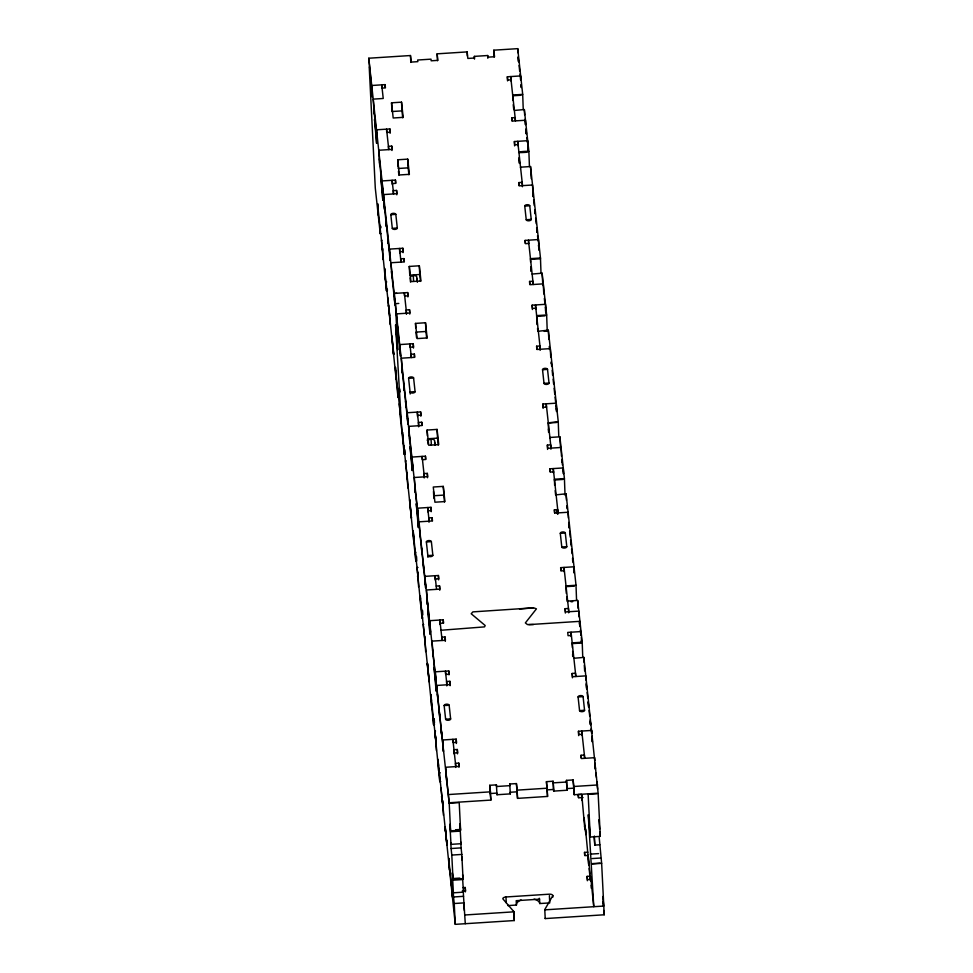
<?xml version="1.0" encoding="UTF-8"?>
<svg xmlns="http://www.w3.org/2000/svg" width="973" height="973" viewBox="0 0 973 973"><rect width="100%" height="100%" fill="white"/><g stroke="black" fill="none" stroke-linecap="round" stroke-linejoin="round"><path stroke-width="1.46" d="M440.988 788.081L455.279 924.35L514.267 920.555L513.829 911.835A3.345 1.642 -2.9 0 0 513.647 911.385L502.822 898.821A3.345 1.642 -2.9 0 1 505.972 896.972L549.319 894.187A3.345 1.642 -2.9 0 1 552.834 895.61L544.88 909.378A3.345 1.642 -2.9 0 0 544.783 909.852L545.221 918.573L604.221 914.778L601.642 863.355L599.222 837.741M410.472 276.247L413.294 275.566A3.345 1.642 -2.9 0 1 416.797 276.989L417.381 282.304M427.111 440.137L431.063 439.188A3.345 1.642 -2.9 0 1 434.578 440.611L435.04 444.868M519.533 608.989L533.812 607.857L536.439 608.855L525.359 622.915L527.439 624.557L533.411 624.581M372.16 93.724L368.779 58.222L410.46 55.534L411.178 62.09L417.843 61.652L417.66 60.022L431.003 59.158L431.185 60.8L437.85 60.375L437.145 53.831L467.149 51.897L467.855 58.441L474.532 58.015L474.35 56.373L487.692 55.522L487.862 57.164L494.539 56.726L493.822 50.182L517.721 48.65L522.696 94.381L523.231 109.231M382.109 88.117L385.442 87.898L385.089 84.627L371.747 85.49L372.331 97.118L371.978 93.846M507.553 80.893L507.347 76.782L520.689 75.918L520.835 78.825M511.032 79.835L507.699 80.054L507.347 76.782M391.535 102.81L401.533 102.165L403.187 117.356L393.189 118.001L391.535 102.81L391.973 111.53L401.971 110.886L402.725 117.794M522.696 94.381L512.686 95.026L512.893 100.487M512.722 95.792L521.054 95.257M529.434 166.565L528.874 151.35L524.338 109.572L514.352 110.436M511.956 120.725L511.81 117.818L515.143 117.611L515.289 120.506M386.913 132.437L390.258 132.219L389.893 128.947L376.563 129.798L377.147 141.426L376.636 135.247M379.579 162.248L379.725 165.155L378.777 150.256L392.119 149.404L391.766 146.12L388.434 146.339L388.58 149.246M514.608 145.901L514.389 141.547L527.719 140.684L528.23 150.864M518.074 144.6L514.741 144.819L514.389 141.547M397.726 159.779L407.723 159.134L409.378 174.325L399.38 174.97L397.726 159.779L398.091 167.04M528.874 151.35C520.531 151.034 511.555 153.454 527.244 152.226M398.164 168.499L408.161 167.855L408.915 174.763M541 272.854L540.465 258.003L530.528 166.541L520.531 167.186L520.567 167.855M392.472 183.569L395.804 183.35L395.452 180.078L382.109 180.929L382.693 192.557L382.194 186.378M384.384 206.568L384.53 209.475L383.593 194.576L396.935 193.712L396.583 190.44L393.238 190.659L393.384 193.566M518.986 185.49L518.84 182.583L522.173 182.377L522.392 186.731M390.818 214.705L395.816 214.376L397.3 228.01A2.505 1.228 -2.9 0 1 394.941 229.409A2.505 1.228 -2.9 0 1 392.301 228.339L390.818 214.705A2.505 1.228 -2.9 0 1 393.189 213.318A2.505 1.228 -2.9 0 1 395.816 214.376M524.751 206.094L529.75 205.777L531.234 219.412A2.505 1.228 -2.9 0 1 528.874 220.798A2.505 1.228 -2.9 0 1 526.235 219.728L524.751 206.094A2.505 1.228 -2.9 0 1 527.123 204.707A2.505 1.228 -2.9 0 1 529.75 205.777M392.301 228.339L397.3 228.01M526.235 219.728L531.234 219.412M399.879 251.739L403.211 251.533L402.858 248.249L389.516 249.112L390.1 260.74L389.601 254.561M525.262 243.311L525.128 240.404L538.458 239.54L538.969 249.72M528.813 243.457L525.481 243.676L525.128 240.404M391.791 274.739L391.937 277.646L391 262.746L404.342 261.895L403.99 258.611L400.645 258.83L400.791 261.737M409.305 266.432L419.314 265.787L420.968 280.978L410.959 281.623L409.305 266.432L409.669 273.693M540.465 258.003L530.467 258.648L530.589 262.09M532.158 259.305L540.501 258.769M409.742 275.152L419.752 274.508L420.506 281.416M547.191 329.823L546.656 314.972L542.119 273.194L532.122 274.058M529.726 284.347L529.58 281.44L532.912 281.233L533.058 284.14M394.418 298.869L394.916 305.048L394.333 293.42L407.675 292.569L408.028 295.841L404.695 296.06M394.333 293.42L396.838 293.262M398.784 303.442L395.452 303.649L397.714 349.879L395.597 324.873L395.597 325.493L401.946 433.484M397.349 325.87L397.495 328.777L396.558 313.878L409.901 313.026L409.536 309.755L406.203 309.961L406.422 314.328M532.377 309.523L532.158 305.169L545.5 304.306L545.938 313.026L545.294 307.188M535.843 308.222L532.511 308.441L532.158 305.169M415.495 323.401L425.505 322.756L427.147 337.947L417.149 338.592L415.495 323.401L415.714 327.755M546.656 314.972L536.646 315.617L536.974 324.593M536.682 316.383L545.026 315.848M426.685 338.385L425.943 331.477L415.933 332.121L416.541 337.643M558.782 436.476L558.247 421.625L548.31 330.163L538.324 331.246M544.187 331.331L546.96 331.148M410.253 347.191L413.586 346.972L413.233 343.7L399.891 344.564L400.475 356.179L399.976 350M402.165 370.19L402.311 373.097L401.375 358.198L414.705 357.334L414.352 354.063L411.02 354.281L411.165 357.188M536.768 349.112L536.622 346.206L539.954 345.999L540.173 350.353M408.599 378.327L413.598 377.998L415.082 391.645A2.505 1.228 -2.9 0 1 412.71 393.031A2.505 1.228 -2.9 0 1 410.071 391.961L408.599 378.327A2.505 1.228 -2.9 0 1 410.959 376.94A2.505 1.228 -2.9 0 1 413.598 377.998M542.533 369.716L547.531 369.399L549.015 383.034A2.505 1.228 -2.9 0 1 546.644 384.42A2.505 1.228 -2.9 0 1 544.004 383.362L542.533 369.716A2.505 1.228 -2.9 0 1 544.892 368.329A2.505 1.228 -2.9 0 1 547.531 369.399M415.082 391.645L410.071 391.961L410.18 394.004M544.004 383.362L549.015 383.034M417.66 415.362L420.993 415.155L420.628 411.883L407.298 412.734L407.882 424.362L407.383 418.183M543.116 408.38L542.898 404.026L556.24 403.163L556.605 410.436L556.009 405.838M546.583 407.079L543.25 407.298L542.898 404.026M409.572 438.361L409.718 441.268L408.782 426.369L422.112 425.517L421.759 422.246L418.426 422.452L418.645 426.819M427.086 430.054L437.084 429.409L438.738 444.6L428.74 445.245L427.086 430.054L427.378 435.868M558.247 421.625L548.261 422.866M556.605 422.501L548.273 423.036L548.602 432.426M427.524 438.774L437.522 438.13L438.276 445.038M564.972 493.445L564.425 478.594L559.889 436.816L549.891 437.461L549.94 438.361M547.58 449.429L547.361 445.062L550.694 444.856L550.913 449.21M422.464 459.682L425.809 459.463L425.444 456.191L412.114 457.055L412.698 468.67L412.187 462.491M415.13 489.492L415.264 492.399L414.328 477.5L427.67 476.648L427.317 473.377L423.985 473.583L424.204 477.95M550.073 471.698L549.927 468.791L563.27 467.94L563.562 473.754M553.625 471.844L550.292 472.063L549.927 468.791M443.274 486.378L433.277 487.023L434.919 502.214L444.929 501.569L443.274 486.378L444.466 502.007M564.425 478.594L554.428 479.239L554.646 485.369M554.464 480.005L562.795 479.47M433.496 491.389L433.715 495.744L443.712 495.099M576.551 600.098L576.016 585.247L566.079 493.785L556.094 494.868M564.462 494.795L566.128 494.685L566.079 493.785M428.023 510.813L431.355 510.594L431.003 507.322L417.66 508.186L418.244 519.813L417.745 513.635M419.935 533.812L420.081 536.719L419.144 521.82L432.486 520.956L432.134 517.685L428.789 517.904L429.008 522.258M554.537 512.735L554.391 509.828L557.724 509.621L557.943 513.975M426.369 541.949L431.367 541.633L432.851 555.267A2.505 1.228 -2.9 0 1 430.48 556.653A2.505 1.228 -2.9 0 1 427.852 555.583L426.369 541.949A2.505 1.228 -2.9 0 1 428.74 540.562A2.505 1.228 -2.9 0 1 431.367 541.633M560.302 533.35L565.301 533.022L566.785 546.656A2.505 1.228 -2.9 0 1 564.425 548.042A2.505 1.228 -2.9 0 1 561.786 546.984L560.302 533.35A2.505 1.228 -2.9 0 1 562.674 531.951A2.505 1.228 -2.9 0 1 565.301 533.022M432.851 555.267L427.852 555.583L427.938 557.322M561.786 546.984L566.785 546.656M435.43 578.984L438.762 578.777L438.409 575.505L425.067 576.357L425.651 587.984L425.152 581.805M560.813 570.555L560.667 567.648L574.009 566.785L574.301 572.598M564.364 570.701L561.032 570.92L560.667 567.648M436.196 586.074L439.541 585.868L439.893 589.139L426.551 589.991L427.488 604.89L427.342 601.983M576.016 585.247L566.018 585.892L566.286 593.36M566.043 586.658L574.386 586.123M582.742 657.067L582.207 642.216L577.67 600.438L567.66 601.083L567.697 601.752M571.042 601.764L572.708 601.667M533.095 607.87L472.89 611.883L471.2 613.756L485.162 625.505L484.554 626.88L441 630.261M565.349 613.051L565.131 608.684L568.463 608.478L568.682 612.832M440.319 624.751L440.246 623.304L443.579 623.085L443.226 619.813L429.884 620.677L430.467 632.304L429.969 626.125M528.85 624.617L579.932 621.333L580.078 624.24M432.9 653.114L433.046 656.021L432.109 641.122L445.439 640.27L445.087 636.999L441.754 637.206L441.9 640.112M571.394 635.478L568.062 635.685L567.709 632.414L581.051 631.562L581.246 635.478M582.207 642.216L572.197 642.861L572.379 647.653M572.233 643.627L580.577 643.092M509.743 784.019L509.925 785.649L496.583 786.512L496.412 784.87L489.735 785.296L490.149 793.53L496.826 793.104L496.996 794.746L510.339 793.883L509.743 784.019L516.42 783.581L517.539 798.371L547.556 796.437L546.425 781.66L553.102 781.234L553.686 791.098L567.028 790.246L566.432 780.37L573.097 779.945L574.228 794.722L598.127 793.19L583.861 657.407L573.863 658.271M445.804 674.435L449.137 674.216L448.772 670.944L435.442 671.808L436.026 683.435L435.527 677.257M437.716 697.434L437.862 700.341L436.926 685.442L450.256 684.578L449.903 681.307L446.571 681.526L446.789 685.88M572.392 677.816L572.173 673.462L575.505 673.243L575.651 676.15M444.15 705.571L449.149 705.255L450.633 718.889A2.505 1.228 -2.9 0 1 448.261 720.275A2.505 1.228 -2.9 0 1 445.622 719.205L444.15 705.571A2.505 1.228 -2.9 0 1 446.51 704.184A2.505 1.228 -2.9 0 1 449.149 705.255M578.084 696.972L583.082 696.644L584.566 710.278A2.505 1.228 -2.9 0 1 582.195 711.664A2.505 1.228 -2.9 0 1 579.555 710.606L578.084 696.972A2.505 1.228 -2.9 0 1 580.443 695.586A2.505 1.228 -2.9 0 1 583.082 696.644M445.622 719.205L450.633 718.889M579.555 710.606L584.566 710.278M453.211 742.606L456.544 742.399L456.179 739.127L442.849 739.979L443.433 751.606L442.934 745.427M578.667 735.624L578.449 731.27L591.791 730.419L591.937 733.326M582.134 734.323L578.801 734.542L578.449 731.27M454.33 752.968L457.663 752.761L457.31 749.49L453.977 749.697L454.196 754.063M446.607 779.239L446.753 782.146L445.804 767.247L459.147 766.396L458.794 763.124L455.461 763.331L455.668 767.454M581.197 758.016L581.051 755.267L584.384 755.06L584.53 757.797M553.102 781.234L553.272 782.864L566.614 782.012L567.028 790.246M448.772 794.527L490.453 791.84L490.866 800.086L449.185 802.761L368.779 58.222M516.42 783.581L517.125 790.137L547.142 788.203L547.556 796.437M573.097 779.945L573.815 786.488L597.714 784.956M516.833 791.827L510.156 792.253L510.339 793.883M546.838 789.894L553.503 789.468M566.845 788.604L573.511 788.179M578.388 797.471L578.242 794.564L581.574 794.345L581.805 799.149M446.218 775.481L449.21 803.248L459.207 802.603L460.594 830.212L450.596 830.857L449.879 824.313L450.986 844.357L460.983 843.713L459.888 823.669L460.594 830.212M583.034 797.556L578.594 797.836L578.242 794.564M455.729 829.762L460.18 829.483M450.353 831.757L460.351 831.112M590.283 837.023L600.292 836.379L598.152 793.676L588.142 794.321L590.283 837.023L588.312 814.656L588.349 816.347L593.773 906.702L590.672 876.527L590.891 880.893M450.986 844.357L450.803 842.715L451.095 848.529L461.093 847.884L461.81 854.428L463.026 878.655L453.017 879.3L452.311 872.757L453.406 892.8L463.416 892.156L462.601 877.926M594.187 837.595L594.807 845.087L599.818 844.771M451.095 848.529L451.8 855.072L461.81 854.428M584.664 855.279L584.518 852.384L587.85 852.166M590.246 854.136L598.59 853.601M590.672 880.516L588.203 855.437L584.87 855.656L584.518 852.384M592.241 858.563L600.572 858.028M591.596 863.659L599.927 863.124M591.633 864L601.642 863.355M452.603 878.57L459.828 878.096M452.773 880.2L462.783 879.556M587.339 880.735L587.12 876.381L590.453 876.162M462.99 887.644L465.216 887.498L465.568 890.769L462.236 890.988M590.818 879.434L587.485 879.653L587.12 876.381M453.406 892.8L453.236 891.159L453.527 896.972L463.525 896.328L465.276 923.705M453.527 896.972L454.233 903.516L464.243 902.871M549.392 895.634L549.757 902.908L539.76 903.54L539.541 899.186L516.201 900.682L516.42 905.048L507.845 905.595M464.839 914.985L513.829 911.835M544.783 909.852L603.783 906.058L602.737 896.522M391.888 336.135L393.627 354.427L391.888 336.135L392.107 340.489M409.657 499.757L411.409 518.05L409.657 499.757L409.876 504.111M427.439 663.379L429.178 681.672L427.439 663.379L427.658 667.733M445.208 827.001L446.96 845.294L445.208 827.001L445.427 831.356M399.721 388.957L400.085 391.924M518.135 56.884L518.645 61.871M519.071 65.495L519.691 71.236M520.008 74.106L520.604 79.871M526.417 133.337L525.931 128.959L526.32 134.043M526.892 137.716L527.427 142.654M527.84 146.485L528.157 149.404M532.973 193.724L533.289 196.668M533.618 199.623L534.25 205.51M534.736 209.937L535.053 212.88M535.636 218.268L536.232 223.717M536.658 227.621L537.132 232.048M537.534 235.721L538.093 240.89M538.58 245.318L538.896 248.261M544.345 298.419L544.977 304.269M551.229 361.774L551.727 366.407M552.165 370.348L552.664 375.031M553.114 379.166L553.625 383.885M554.111 388.3L554.756 394.199M555.072 397.142L555.717 403.041M561.847 459.475L562.443 465.033M562.905 469.205L563.391 473.729M568.682 522.44L569.327 528.412M569.631 531.197L570.287 537.181M570.604 540.137L571.248 546.023M571.565 548.979L572.075 553.698M573.036 562.503L572.586 558.332L572.732 561.239L572.635 560.424M573.644 568.062L574.131 572.562M579.422 621.285L579.993 626.576M580.37 630.054L580.93 635.162M586.293 684.591L586.78 689.018M587.157 692.496L587.789 698.298M588.215 702.287L588.701 706.702M589.115 710.497L589.699 715.958M590.137 719.971L590.66 724.739M591.098 728.813L591.584 733.241M595.16 765.921L595.476 768.792M595.938 773.097L596.413 777.403M596.875 781.708L597.653 789.176M521.005 85.089L521.273 87.546L521.127 84.639M528.217 151.496L527.84 146.862M536.999 232.352L536.67 227.816M538.92 250.085L538.543 244.989M561.895 461.567L561.993 462.382L561.92 460.922M568.67 523.875L569.023 527.147L568.877 524.24M570.628 541.876L570.896 544.333L570.75 541.426M579.409 622.732L579.762 626.004L579.616 623.097M581.368 640.733L581.623 643.189L581.343 637.376M586.537 688.312L586.22 683.143M588.58 707.14L588.166 701.776M590.149 721.589L590.502 724.861L590.356 721.954M592.01 738.762L592.362 742.034L592.083 736.233M602.81 901.862L603.284 906.167M603.746 910.473L604.221 914.778M515.495 120.883L510.679 76.563L510.898 80.917M522.537 185.648L517.721 141.328L517.94 145.695M533.265 284.505L528.461 240.185L528.607 243.092M540.307 349.271L535.491 304.95L535.709 309.317M551.046 448.127L546.23 403.807L546.376 406.714M558.076 512.893L553.272 468.572L553.491 472.939M568.816 611.749L564.012 567.429L564.231 571.796M575.858 676.515L571.042 632.207L571.26 636.561M584.749 758.332L581.781 731.051L582 735.418M513.221 104.683L513.695 109.012M519.132 159.098L519.606 163.415M530.844 266.87L531.319 271.199M537.534 328.485L537.85 331.367M548.468 429.044L548.772 431.939M555.157 490.672L555.632 494.989M557.359 510.934L557.675 513.902M566.712 596.996L567.174 601.326M572.623 651.411L573.085 655.729M511.81 117.818L512.163 121.09L525.493 120.238L525.712 124.593M518.84 182.583L519.193 185.855L532.535 185.004L533.119 196.631M529.58 281.44L529.932 284.712L543.275 283.861L543.785 294.028M536.622 346.206L536.974 349.477L550.304 348.626L550.742 357.346M547.361 445.062L547.714 448.334L561.044 447.483L561.482 456.203M554.391 509.828L554.744 513.112L568.086 512.248L568.378 518.062M565.131 608.684L565.483 611.956L578.826 611.105L579.117 616.918M572.173 673.462L572.525 676.734L585.855 675.87L586.074 680.236M581.051 755.267L581.416 758.539L594.746 757.687L594.892 760.594M582.073 800.536L581.781 794.722L584.834 829.069M588.75 865.192L588.142 857.979M589.127 868.597L589.687 873.803M590.088 877.476L590.416 880.443M566.432 780.37L566.614 782.012M546.425 781.66L547.142 788.203M489.735 785.296L490.453 791.84M490.149 793.53L490.866 800.086M398.456 171.26L398.906 175.395M410.047 277.913L410.497 282.048M427.67 440.149L428.12 444.296M433.715 495.744L434.007 498.504M388.786 149.611L386.561 129.166L386.707 132.073M393.603 193.931L392.119 180.297L392.338 184.651M401.01 262.102L399.526 248.468L399.745 252.834M406.556 313.233L404.342 292.788L404.488 295.695M411.372 357.553L409.888 343.919L410.034 346.826M418.779 425.724L417.295 412.09L417.514 416.456M424.337 476.855L422.112 456.41L422.258 459.317M429.154 521.175L427.67 507.541L427.889 511.895M436.561 589.346L435.077 575.712L435.296 580.078M442.107 640.477L439.893 620.032L440.112 624.386M446.923 684.797L445.439 671.163L445.585 674.07M455.814 766.615L452.846 739.334L452.992 742.241M460.983 843.713L460.813 842.071L461.093 847.884M461.895 856.958L462.248 860.229M462.601 874.727L463.026 878.655M463.416 892.156L463.233 890.514L463.525 896.328M463.707 904.489L464.352 910.485M373.668 107.845L377.001 138.519M379.215 158.976L382.547 189.65M384.031 203.284L389.954 257.833M391.438 271.467L394.77 302.141M396.996 322.598L400.329 353.272M401.813 366.918L407.736 421.455M409.219 435.089L412.552 465.775M414.766 486.22L418.098 516.906M419.582 530.54L425.505 585.077M426.989 598.711L430.321 629.397M432.547 649.842L435.88 680.528M437.364 694.163L443.287 748.699M420.616 598.979L420.251 595.707L420.835 607.334M377.816 206.592L382.632 250.912M384.846 271.358L389.662 315.678M395.585 370.214L400.402 414.534M402.627 434.992L407.444 479.3M413.367 533.849L418.183 578.157M420.397 598.614L425.213 642.922M431.136 697.471L435.953 741.779M438.178 762.236L442.995 806.544M448.918 861.093L451.873 888.361M380.978 233.69A3.333 1.642 -2.9 0 1 380.261 233.775L375.286 188.044L369.217 66.942M381.951 240.234A3.333 1.642 -2.9 0 0 381.465 240.246L386.451 290.745A3.333 1.642 -2.9 0 0 387.388 290.623L387.315 289.163M387.655 297.215L398.03 397.398A3.345 1.642 -2.9 0 0 398.979 397.276L398.906 395.816M399.246 403.868L404.221 454.367A3.345 1.642 -2.9 0 0 405.169 454.245L404.95 449.879M416.541 556.532L416.76 560.898A3.345 1.642 -2.9 0 1 415.812 561.02L405.437 460.837A3.345 1.642 -2.9 0 1 406.155 460.837M417.976 567.502A3.345 1.642 -2.9 0 0 417.016 567.49L422.002 617.989A3.345 1.642 -2.9 0 0 422.708 617.904M434.53 724.52A3.345 1.642 -2.9 0 1 433.581 724.642L423.206 624.459A3.333 1.642 -2.9 0 1 423.693 624.447M440.72 781.489A3.345 1.642 -2.9 0 1 439.772 781.611L434.797 731.112A3.345 1.642 -2.9 0 1 435.515 731.112M600.28 836.245L599.891 831.781M598.845 819.777L599.66 829.118M395.634 326.575L396.193 334.092M584.153 662.516L583.861 657.407M584.323 665.313L584.651 670.908M578.132 608.344L577.67 600.438M566.128 494.685L566.468 500.292M566.797 505.887L566.967 508.684M560.521 447.519L559.889 436.816M548.857 339.468L548.31 330.163M549.271 346.461L549.441 349.258M557.043 510.728L557.213 513.525M542.837 285.296L542.119 273.194M531.246 178.643L530.528 166.541M524.654 114.887L524.338 109.572M524.921 119.314L525.225 124.471M595.026 763.173L595.33 769.315M594.357 836.05L594.807 845.087M586.658 687.862L586.695 688.592M591.11 885.248L591.256 888.154M574.094 572.233L574.131 572.963M588.203 855.437L588.641 864.158M587.996 855.072L585.478 828.801L585.77 834.615M556.313 408.611L556.459 411.518M573.815 786.488L574.228 794.722M552.615 374.532L552.652 375.25M551.217 362.795L551.253 363.525M545.573 309.755L545.719 312.661M537.035 231.088L537.072 231.805M534.834 210.898L534.98 213.805M526.296 132.231L526.369 133.678M517.721 48.65L517.928 52.773M518.159 57.371L518.366 61.372M553.272 782.864L553.686 791.098M552.834 895.61L552.907 897.057M493.822 50.182L494.175 57.042M487.692 55.522L487.826 58.271M517.125 790.137L517.539 798.371M474.35 56.373L474.483 59.122M513.647 911.385L514.012 918.646M467.149 51.897L467.356 56.02M505.972 896.972L506.264 902.786M496.412 784.87L496.996 794.746M437.145 53.831L437.485 60.691M465.216 887.498L465.435 891.864M458.794 763.124L459.001 767.235M457.31 749.49L457.529 753.844M456.179 739.127L456.398 743.481M437.084 429.409L437.522 438.13M449.903 681.307L450.122 685.673M448.772 670.944L448.979 674.873M445.087 636.999L445.306 641.353M434.651 442.058L434.797 444.965M443.226 619.813L443.372 622.72M439.541 585.868L439.747 590.222M438.409 575.505L438.628 579.859M425.505 322.756L425.943 331.477M431.063 439.188L431.355 445.002M449.21 803.248L450.596 830.857M451.8 855.072L453.017 879.3M454.233 903.516L455.279 924.35M410.46 55.534L410.813 62.406M452.311 897.082L451.375 882.183L451.521 885.089M432.134 517.685L432.28 520.591M419.314 265.787L419.752 274.508M449.271 864.365L448.772 858.186L449.356 869.813M431.003 507.322L431.221 511.689M441.414 731.526L441.56 734.433L441.061 728.254M446.692 840.636L446.911 845.002M439.577 714.608L439.723 717.515L439.224 711.336M427.317 473.377L427.536 477.731M416.87 278.436L417.016 281.343M425.444 456.191L425.59 459.098M442.63 803.272L442.484 800.365L443.433 815.265M421.759 422.246L421.905 425.152M439.772 781.611L439.334 772.903A3.345 1.642 -2.9 0 0 440.283 772.769M438.531 765.508L438.032 759.329L438.616 770.957M420.628 411.883L420.847 416.237M407.723 159.134L408.161 167.855M413.294 275.566L413.586 281.379M436.391 750.499L435.454 735.6L435.6 738.507M434.238 718.706L434.457 723.061M433.143 715.921L433.581 724.642M414.352 354.063L414.498 356.969M401.533 102.165L401.971 110.886M431.501 700.742L430.99 694.564L431.574 706.191M413.233 343.7L413.452 348.066M423.644 567.891L423.79 570.798L423.291 564.62M428.923 677.013L429.142 681.368M421.808 550.986L421.954 553.892L421.455 547.714M409.536 309.755L409.755 314.109M407.675 292.569L407.894 296.923M425.651 651.642L424.714 636.743L424.86 639.65M422.574 610.594L422.793 614.96M403.99 258.611L404.136 261.518M421.564 609.268L422.002 617.989M402.858 248.249L403.077 252.615M418.621 586.877L417.672 571.978L417.818 574.885M415.812 561.02L415.374 552.299A3.345 1.642 -2.9 0 0 415.848 552.25M396.583 190.44L396.802 194.807M413.72 537.12L413.221 530.942L413.805 542.557M395.452 180.078L395.597 182.985M405.863 404.269L406.009 407.176L405.51 400.998M411.141 513.391L411.36 517.745M404.026 387.363L404.172 390.27L403.673 384.092M391.766 146.12L391.985 150.487M389.893 128.947L390.112 133.301M407.882 488.02L406.945 473.121L407.079 476.028M404.221 454.367L403.783 445.646A3.345 1.642 -2.9 0 0 404.269 445.598M402.98 438.264L402.481 432.085L403.065 443.712M385.089 84.627L385.223 87.375M400.353 406.787L400.426 408.234M400.84 423.255L399.903 408.356L400.049 411.263M398.03 397.398L397.592 388.677A3.345 1.642 -2.9 0 0 398.541 388.555M381.89 87.752L381.744 84.846L383.228 98.48L373.231 99.124L374.167 114.023L374.021 111.117M395.95 373.486L395.439 367.308L396.023 378.935M388.093 240.647L388.239 243.554L387.741 237.376M393.372 349.769L393.591 354.123M386.257 223.741L386.403 226.648L385.904 220.47M390.1 324.398L389.164 309.499L389.309 312.406M386.451 290.745L386.013 282.024A3.333 1.642 -2.9 0 0 386.731 281.939M385.211 274.641L384.7 268.463L385.284 280.078M383.07 259.633L382.134 244.734L382.28 247.641M380.844 226.381L380.917 227.84M379.823 225.055L380.261 233.775M378.169 209.864L377.67 203.685L378.254 215.313M572.611 654.197L572.696 656.544M530.832 268.803L530.917 271.151M519.083 157.456L519.278 163.087M399.684 412.588A3.333 1.642 -2.9 0 1 400.414 412.588M388.093 305.936A3.333 1.642 -2.9 0 1 388.823 305.923M381.903 248.966A3.333 1.642 -2.9 0 1 382.863 248.979M417.453 576.211A3.345 1.642 -2.9 0 1 417.94 576.198M586.451 832.535A2.505 1.228 -2.9 0 1 585.624 831.708L584.153 818.074A2.505 1.228 -2.9 0 1 584.274 817.612M584.591 826.795A2.505 1.228 -2.9 0 1 584.712 826.332M441.426 796.802A3.345 1.642 -2.9 0 1 442.143 796.802M514.085 920.105A3.345 1.642 -2.9 0 1 514.267 920.555M516.42 905.048A11.7 5.753 -2.9 0 1 521.09 899.952M534.055 899.113A11.7 5.753 -2.9 0 1 539.76 903.54M539.273 898.249A11.7 5.753 -2.9 0 1 539.541 899.186M545.221 918.573A3.345 1.642 -2.9 0 1 545.318 918.098M376.174 134.639L374.532 119.448L376.612 143.359L376.174 134.639M382.365 191.608L380.723 176.417L382.803 200.329L382.365 191.608M411.725 461.883L410.083 446.692L412.163 470.604L411.725 461.883M417.916 518.852L416.262 503.673L418.354 527.573L417.916 518.852M429.507 625.505L427.852 610.326L429.944 634.226L429.507 625.505M435.697 682.487L434.043 667.296L436.135 691.195L435.697 682.487"/></g></svg>
